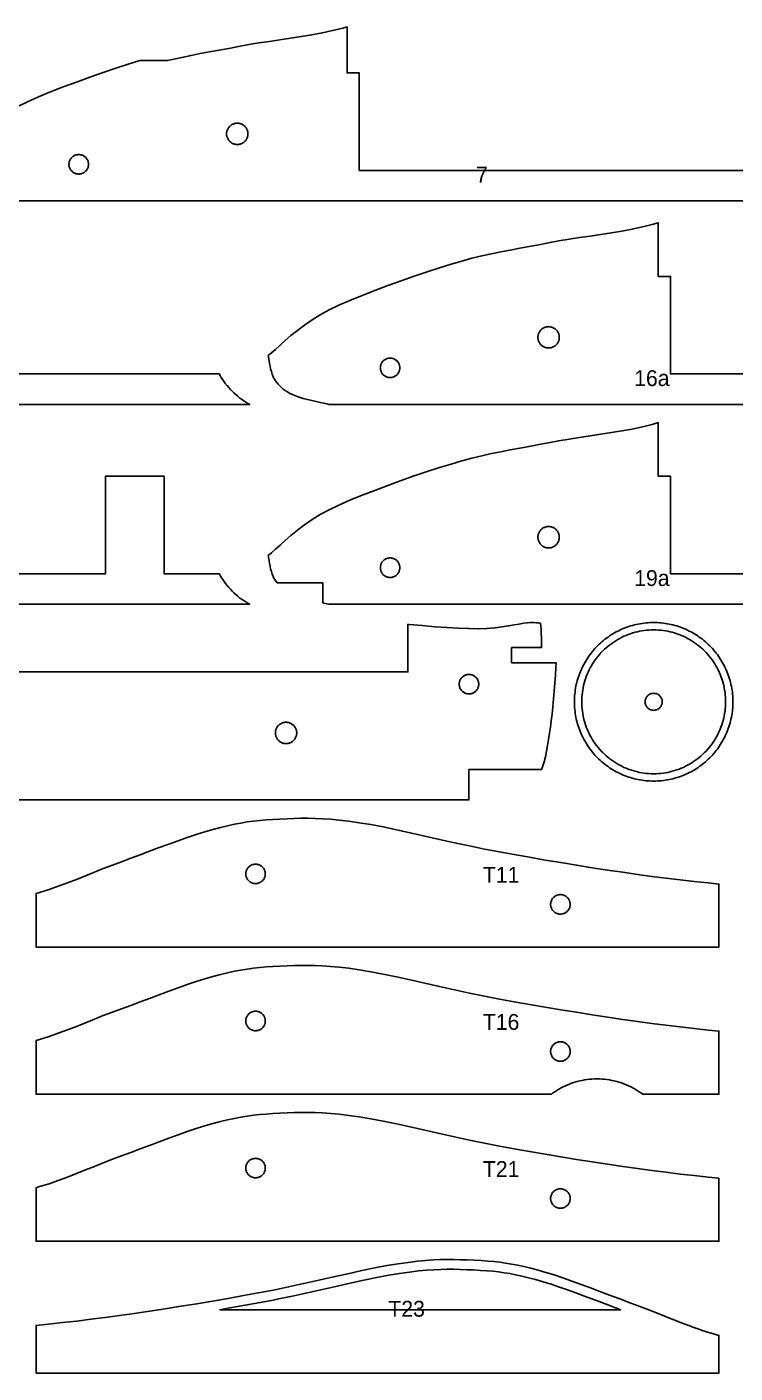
# Model space of a CAD drawing. Header units: metres. Extents: x 6 to 578, y 171 to 394.
# Drawn here: x 119.5 to 235.6, y 171.3 to 392.1 of the extents above; entities that cross this region are included whole.
import ezdxf

# ---------------------------------------------------------------- set-up
doc = ezdxf.new("R2010")
doc.units = ezdxf.units.M
for name, color, linetype in [('CORTAR', 1, 'Continuous'), ('GRABAR', 5, 'Continuous'), ('GRABAR_RELLENO', 5, 'Continuous')]:
    doc.layers.add(name, color=color, linetype=linetype)

msp = doc.modelspace()

# ---------------------------------------------------------------- linework, layer by layer
at = {"layer": 'CORTAR'}
for points in [[(118, 379.1), (119.61, 379.87), (121.42, 380.66), (123.39, 381.47), (125.47, 382.29), (127.62, 383.1), (129.81, 383.89), (131.98, 384.64), (134.1, 385.35), (136.12, 386.01), (138, 386.6), (142.55, 386.6), (143.34, 386.79), (144.89, 387.14), (146.42, 387.45), (147.94, 387.75), (149.47, 388.03), (151.02, 388.31), (151.02, 388.31), (152.6, 388.61), (152.6, 388.61), (154.22, 388.92), (155.88, 389.23), (155.88, 389.23), (157.56, 389.51), (159.27, 389.77), (161, 390.03), (162.74, 390.29), (162.75, 390.29), (164.48, 390.56), (164.49, 390.56), (166.21, 390.85), (166.24, 390.85), (167.93, 391.17), (167.96, 391.17), (169.63, 391.53), (169.66, 391.53), (171.29, 391.93), (171.33, 391.94), (172, 392.13), (172, 384.6), (174, 384.6), (174, 368.6), (234, 368.6), (234.4, 368.6), (254.4, 368.6)], [(294, 363.6), (118, 363.6)], [(309.13, 330.22), (169.06, 330.22), (168.69, 330.31), (168.2, 330.42), (167.61, 330.55), (166.95, 330.69), (166.25, 330.85), (165.54, 331.03), (164.83, 331.21), (164.17, 331.41), (163.57, 331.61), (163.06, 331.82), (162.63, 332.03), (162.24, 332.25), (161.88, 332.48), (161.55, 332.73), (161.25, 332.98), (160.98, 333.24), (160.72, 333.52), (160.49, 333.8), (160.27, 334.1), (160.06, 334.42), (159.88, 334.76), (159.72, 335.16), (159.59, 335.59), (159.47, 336.03), (159.38, 336.48), (159.3, 336.91), (159.23, 337.32), (159.17, 337.68), (159.11, 337.98), (159.06, 338.22), (159.61, 338.66), (160.26, 339.24), (161.01, 339.91), (161.86, 340.68), (162.81, 341.5), (163.86, 342.36), (165.01, 343.23), (166.26, 344.1), (167.61, 344.93), (167.61, 344.93), (169.06, 345.72), (170.68, 346.48), (172.49, 347.28), (174.46, 348.09), (176.54, 348.91), (178.69, 349.72), (180.87, 350.5), (183.04, 351.26), (185.16, 351.97), (187.18, 352.63), (189.06, 353.22), (190.82, 353.73), (192.5, 354.18), (194.13, 354.58), (195.7, 354.93), (197.25, 355.25), (198.78, 355.54), (200.32, 355.83), (201.86, 356.11), (203.44, 356.4), (205.06, 356.72), (206.73, 357.02), (208.43, 357.31), (210.15, 357.57), (211.89, 357.83), (213.63, 358.09), (215.36, 358.36), (217.08, 358.65), (218.78, 358.96), (220.44, 359.32), (222.06, 359.72), (223.06, 360), (223.06, 351.22), (225.06, 351.22), (225.06, 335.22), (285.46, 335.22)], [(72, 335.22), (132, 335.22), (132.4, 335.22), (142, 335.22), (151.04, 335.22), (151.17, 334.97), (151.38, 334.61), (151.61, 334.27), (151.84, 333.93), (152.08, 333.61), (152.34, 333.29), (152.6, 332.97), (152.88, 332.67), (153.16, 332.38), (153.46, 332.09), (153.76, 331.82), (154.07, 331.55), (154.39, 331.3), (154.72, 331.06), (155.06, 330.82), (155.4, 330.6), (155.75, 330.39), (156.06, 330.22), (16, 330.22)], [(309.13, 297.43), (169.06, 297.43), (168.69, 297.52), (168.2, 297.63), (168.06, 297.66), (168.06, 300.93), (160.56, 300.93), (160.49, 301.02), (160.27, 301.32), (160.06, 301.63), (159.88, 301.98), (159.72, 302.38), (159.59, 302.8), (159.47, 303.25), (159.38, 303.69), (159.3, 304.13), (159.23, 304.53), (159.17, 304.9), (159.11, 305.2), (159.06, 305.43), (159.61, 305.88), (160.26, 306.45), (161.01, 307.13), (161.86, 307.89), (162.81, 308.71), (163.86, 309.57), (165.01, 310.44), (166.26, 311.31), (167.61, 312.15), (169.06, 312.93), (169.06, 312.93), (170.68, 313.7), (172.49, 314.5), (174.46, 315.31), (176.54, 316.12), (178.69, 316.93), (180.87, 317.72), (183.04, 318.48), (185.16, 319.19), (187.18, 319.84), (189.06, 320.43), (190.82, 320.95), (192.5, 321.4), (194.13, 321.79), (195.7, 322.14), (197.25, 322.46), (198.78, 322.76), (200.32, 323.04), (201.86, 323.33), (203.44, 323.62), (205.06, 323.93), (206.73, 324.24), (208.43, 324.52), (210.15, 324.79), (211.89, 325.05), (213.63, 325.31), (215.36, 325.58), (217.08, 325.86), (218.78, 326.18), (220.44, 326.53), (222.06, 326.93), (223.06, 327.22), (223.06, 318.43), (225.06, 318.43), (225.06, 302.43), (285.46, 302.43)], [(72, 302.43), (132.4, 302.43), (132.4, 318.43), (142, 318.43), (142, 302.43), (151.04, 302.43), (151.17, 302.18), (151.38, 301.83), (151.61, 301.49), (151.84, 301.15), (152.08, 300.82), (152.34, 300.5), (152.6, 300.19), (152.88, 299.89), (153.16, 299.59), (153.46, 299.31), (153.76, 299.03), (154.07, 298.77), (154.39, 298.51), (154.72, 298.27), (155.06, 298.04), (155.4, 297.82), (155.75, 297.61), (156.06, 297.43), (16, 297.43)], [(70, 286.33), (182, 286.33), (182, 294.15), (182.19, 294.13), (182.21, 294.13), (184.35, 293.93), (184.38, 293.93), (186.43, 293.75), (186.45, 293.75), (188.39, 293.61), (188.42, 293.61), (190.22, 293.5), (190.26, 293.5), (191.89, 293.43), (191.98, 293.43), (193.45, 293.42), (193.56, 293.42), (194.89, 293.46), (195, 293.47), (196.2, 293.57), (196.3, 293.58), (197.38, 293.71), (197.46, 293.72), (198.44, 293.87), (198.5, 293.88), (199.4, 294.04), (199.41, 294.04), (200.22, 294.19), (200.93, 294.31), (201.54, 294.39), (202.09, 294.43), (202.6, 294.43), (203.06, 294.41), (203.44, 294.37), (203.71, 294.33), (203.77, 293.83), (203.82, 293.25), (203.87, 292.62), (203.9, 291.93), (203.91, 291.19), (203.9, 290.39), (203.9, 290.33), (199, 290.33), (199, 287.83), (206.3, 287.83), (206.26, 287.08), (206.19, 285.82), (206.1, 284.52), (206, 283.2), (205.89, 281.9), (205.77, 280.63), (205.64, 279.43), (205.5, 278.33), (205.36, 277.29), (205.21, 276.26), (205.06, 275.25), (204.9, 274.27), (204.72, 273.33), (204.53, 272.43), (204.32, 271.57), (204.08, 270.76), (203.92, 270.33), (192, 270.33), (192, 265.33), (16, 265.33)]]:
    msp.add_lwpolyline(points, dxfattribs=at)
for points in [[(155.39, 375.66), (155.32, 375.75), (155.24, 375.84), (155.15, 375.91), (155.07, 375.99), (154.97, 376.05), (154.88, 376.11), (154.77, 376.17), (154.67, 376.21), (154.56, 376.26), (154.45, 376.29), (154.34, 376.31), (154.23, 376.33), (154.11, 376.34), (154, 376.35), (153.89, 376.34), (153.77, 376.33), (153.66, 376.31), (153.55, 376.29), (153.44, 376.26), (153.33, 376.21), (153.23, 376.17), (153.12, 376.11), (153.03, 376.05), (152.93, 375.99), (152.85, 375.91), (152.76, 375.84), (152.68, 375.75), (152.61, 375.66), (152.54, 375.57), (152.48, 375.47), (152.43, 375.37), (152.38, 375.27), (152.34, 375.16), (152.31, 375.05), (152.28, 374.94), (152.26, 374.83), (152.25, 374.71), (152.25, 374.6), (152.25, 374.48), (152.26, 374.37), (152.28, 374.26), (152.31, 374.15), (152.34, 374.04), (152.38, 373.93), (152.43, 373.82), (152.48, 373.72), (152.54, 373.63), (152.61, 373.53), (152.68, 373.44), (152.76, 373.36), (152.85, 373.28), (152.93, 373.21), (153.03, 373.14), (153.12, 373.08), (153.23, 373.03), (153.33, 372.98), (153.44, 372.94), (153.55, 372.91), (153.66, 372.88), (153.77, 372.86), (153.89, 372.85), (154, 372.85), (154.11, 372.85), (154.23, 372.86), (154.34, 372.88), (154.45, 372.91), (154.56, 372.94), (154.67, 372.98), (154.77, 373.03), (154.88, 373.08), (154.97, 373.14), (155.07, 373.21), (155.15, 373.28), (155.24, 373.36), (155.32, 373.44), (155.39, 373.53), (155.46, 373.63), (155.52, 373.72), (155.57, 373.82), (155.62, 373.93), (155.66, 374.04), (155.69, 374.15), (155.72, 374.26), (155.74, 374.37), (155.75, 374.48), (155.75, 374.6), (155.75, 374.71), (155.74, 374.83), (155.72, 374.94), (155.69, 375.05), (155.66, 375.16), (155.62, 375.27), (155.57, 375.37), (155.52, 375.47), (155.46, 375.57), (155.39, 375.66)], [(129.57, 369.91), (129.55, 370.01), (129.52, 370.11), (129.48, 370.21), (129.43, 370.31), (129.39, 370.4), (129.33, 370.49), (129.27, 370.57), (129.2, 370.65), (129.13, 370.73), (129.05, 370.8), (128.97, 370.87), (128.89, 370.93), (128.8, 370.98), (128.71, 371.03), (128.61, 371.08), (128.51, 371.11), (128.41, 371.14), (128.31, 371.17), (128.21, 371.18), (128.1, 371.19), (128, 371.2), (127.9, 371.19), (127.79, 371.18), (127.69, 371.17), (127.59, 371.14), (127.49, 371.11), (127.39, 371.08), (127.29, 371.03), (127.2, 370.98), (127.11, 370.93), (127.03, 370.87), (126.95, 370.8), (126.87, 370.73), (126.8, 370.65), (126.73, 370.57), (126.67, 370.49), (126.61, 370.4), (126.57, 370.31), (126.52, 370.21), (126.48, 370.11), (126.45, 370.01), (126.43, 369.91), (126.41, 369.81), (126.4, 369.7), (126.4, 369.6), (126.4, 369.49), (126.41, 369.39), (126.43, 369.29), (126.45, 369.18), (126.48, 369.08), (126.52, 368.99), (126.57, 368.89), (126.61, 368.8), (126.67, 368.71), (126.73, 368.62), (126.8, 368.54), (126.87, 368.47), (126.95, 368.4), (127.03, 368.33), (127.11, 368.27), (127.2, 368.21), (127.29, 368.16), (127.39, 368.12), (127.49, 368.08), (127.59, 368.05), (127.69, 368.03), (127.79, 368.01), (127.9, 368), (128, 368), (128.1, 368), (128.21, 368.01), (128.31, 368.03), (128.41, 368.05), (128.51, 368.08), (128.61, 368.12), (128.71, 368.16), (128.8, 368.21), (128.89, 368.27), (128.97, 368.33), (129.05, 368.4), (129.13, 368.47), (129.2, 368.54), (129.27, 368.62), (129.33, 368.71), (129.39, 368.8), (129.43, 368.89), (129.48, 368.99), (129.52, 369.08), (129.55, 369.18), (129.57, 369.29), (129.59, 369.39), (129.6, 369.49), (129.6, 369.6), (129.6, 369.7), (129.59, 369.81), (129.57, 369.91)], [(206.52, 342.19), (206.45, 342.28), (206.38, 342.37), (206.3, 342.45), (206.22, 342.53), (206.13, 342.6), (206.04, 342.67), (205.94, 342.73), (205.84, 342.79), (205.73, 342.83), (205.63, 342.87), (205.52, 342.91), (205.41, 342.93), (205.29, 342.95), (205.18, 342.96), (205.06, 342.97), (204.95, 342.96), (204.84, 342.95), (204.72, 342.93), (204.61, 342.91), (204.5, 342.87), (204.39, 342.83), (204.29, 342.79), (204.19, 342.73), (204.09, 342.67), (204, 342.6), (203.91, 342.53), (203.83, 342.45), (203.75, 342.37), (203.68, 342.28), (203.61, 342.19), (203.55, 342.09), (203.49, 341.99), (203.45, 341.89), (203.41, 341.78), (203.37, 341.67), (203.35, 341.56), (203.33, 341.44), (203.32, 341.33), (203.31, 341.22), (203.32, 341.1), (203.33, 340.99), (203.35, 340.87), (203.37, 340.76), (203.41, 340.65), (203.45, 340.55), (203.49, 340.44), (203.55, 340.34), (203.61, 340.24), (203.68, 340.15), (203.75, 340.06), (203.83, 339.98), (203.91, 339.9), (204, 339.83), (204.09, 339.76), (204.19, 339.7), (204.29, 339.65), (204.39, 339.6), (204.5, 339.56), (204.61, 339.53), (204.72, 339.5), (204.84, 339.48), (204.95, 339.47), (205.06, 339.47), (205.18, 339.47), (205.29, 339.48), (205.41, 339.5), (205.52, 339.53), (205.63, 339.56), (205.73, 339.6), (205.84, 339.65), (205.94, 339.7), (206.04, 339.76), (206.13, 339.83), (206.22, 339.9), (206.3, 339.98), (206.38, 340.06), (206.45, 340.15), (206.52, 340.24), (206.58, 340.34), (206.63, 340.44), (206.68, 340.55), (206.72, 340.65), (206.75, 340.76), (206.78, 340.87), (206.8, 340.99), (206.81, 341.1), (206.81, 341.22), (206.81, 341.33), (206.8, 341.44), (206.78, 341.56), (206.75, 341.67), (206.72, 341.78), (206.68, 341.89), (206.63, 341.99), (206.58, 342.09), (206.52, 342.19)], [(180.65, 336.42), (180.63, 336.53), (180.61, 336.63), (180.58, 336.73), (180.54, 336.83), (180.5, 336.92), (180.45, 337.02), (180.39, 337.1), (180.33, 337.19), (180.27, 337.27), (180.2, 337.35), (180.12, 337.42), (180.04, 337.48), (179.95, 337.55), (179.86, 337.6), (179.77, 337.65), (179.68, 337.69), (179.58, 337.73), (179.48, 337.76), (179.38, 337.78), (179.27, 337.8), (179.17, 337.81), (179.06, 337.82), (178.96, 337.81), (178.86, 337.8), (178.75, 337.78), (178.65, 337.76), (178.55, 337.73), (178.45, 337.69), (178.36, 337.65), (178.26, 337.6), (178.18, 337.55), (178.09, 337.48), (178.01, 337.42), (177.93, 337.35), (177.86, 337.27), (177.79, 337.19), (177.73, 337.1), (177.68, 337.02), (177.63, 336.92), (177.59, 336.83), (177.55, 336.73), (177.52, 336.63), (177.5, 336.53), (177.48, 336.42), (177.47, 336.32), (177.46, 336.22), (177.47, 336.11), (177.48, 336.01), (177.5, 335.9), (177.52, 335.8), (177.55, 335.7), (177.59, 335.6), (177.63, 335.51), (177.68, 335.42), (177.73, 335.33), (177.79, 335.24), (177.86, 335.16), (177.93, 335.08), (178.01, 335.01), (178.09, 334.95), (178.18, 334.89), (178.26, 334.83), (178.36, 334.78), (178.45, 334.74), (178.55, 334.7), (178.65, 334.67), (178.75, 334.65), (178.86, 334.63), (178.96, 334.62), (179.06, 334.62), (179.17, 334.62), (179.27, 334.63), (179.38, 334.65), (179.48, 334.67), (179.58, 334.7), (179.68, 334.74), (179.77, 334.78), (179.86, 334.83), (179.95, 334.89), (180.04, 334.95), (180.12, 335.01), (180.2, 335.08), (180.27, 335.16), (180.33, 335.24), (180.39, 335.33), (180.45, 335.42), (180.5, 335.51), (180.54, 335.6), (180.58, 335.7), (180.61, 335.8), (180.63, 335.9), (180.65, 336.01), (180.66, 336.11), (180.66, 336.22), (180.66, 336.32), (180.65, 336.42)], [(206.45, 309.5), (206.38, 309.59), (206.3, 309.67), (206.22, 309.75), (206.13, 309.82), (206.04, 309.89), (205.94, 309.95), (205.84, 310), (205.73, 310.05), (205.63, 310.09), (205.52, 310.12), (205.41, 310.15), (205.29, 310.17), (205.18, 310.18), (205.06, 310.18), (204.95, 310.18), (204.84, 310.17), (204.72, 310.15), (204.61, 310.12), (204.5, 310.09), (204.39, 310.05), (204.29, 310), (204.19, 309.95), (204.09, 309.89), (204, 309.82), (203.91, 309.75), (203.83, 309.67), (203.75, 309.59), (203.68, 309.5), (203.61, 309.4), (203.55, 309.31), (203.49, 309.21), (203.45, 309.1), (203.41, 308.99), (203.37, 308.88), (203.35, 308.77), (203.33, 308.66), (203.32, 308.55), (203.31, 308.43), (203.32, 308.32), (203.33, 308.2), (203.35, 308.09), (203.37, 307.98), (203.41, 307.87), (203.45, 307.76), (203.49, 307.66), (203.55, 307.56), (203.61, 307.46), (203.68, 307.37), (203.75, 307.28), (203.83, 307.19), (203.91, 307.12), (204, 307.04), (204.09, 306.98), (204.19, 306.92), (204.29, 306.86), (204.39, 306.81), (204.5, 306.77), (204.61, 306.74), (204.72, 306.71), (204.84, 306.7), (204.95, 306.68), (205.06, 306.68), (205.18, 306.68), (205.29, 306.7), (205.41, 306.71), (205.52, 306.74), (205.63, 306.77), (205.73, 306.81), (205.84, 306.86), (205.94, 306.92), (206.04, 306.98), (206.13, 307.04), (206.22, 307.12), (206.3, 307.19), (206.38, 307.28), (206.45, 307.37), (206.52, 307.46), (206.58, 307.56), (206.63, 307.66), (206.68, 307.76), (206.72, 307.87), (206.75, 307.98), (206.78, 308.09), (206.8, 308.2), (206.81, 308.32), (206.81, 308.43), (206.81, 308.55), (206.8, 308.66), (206.78, 308.77), (206.75, 308.88), (206.72, 308.99), (206.68, 309.1), (206.63, 309.21), (206.58, 309.31), (206.52, 309.4), (206.45, 309.5)], [(180.63, 303.74), (180.61, 303.85), (180.58, 303.95), (180.54, 304.04), (180.5, 304.14), (180.45, 304.23), (180.39, 304.32), (180.33, 304.41), (180.27, 304.49), (180.2, 304.56), (180.12, 304.63), (180.04, 304.7), (179.95, 304.76), (179.86, 304.82), (179.77, 304.87), (179.68, 304.91), (179.58, 304.95), (179.48, 304.98), (179.38, 305), (179.27, 305.02), (179.17, 305.03), (179.06, 305.03), (178.96, 305.03), (178.86, 305.02), (178.75, 305), (178.65, 304.98), (178.55, 304.95), (178.45, 304.91), (178.36, 304.87), (178.26, 304.82), (178.18, 304.76), (178.09, 304.7), (178.01, 304.63), (177.93, 304.56), (177.86, 304.49), (177.79, 304.41), (177.73, 304.32), (177.68, 304.23), (177.63, 304.14), (177.59, 304.04), (177.55, 303.95), (177.52, 303.85), (177.5, 303.74), (177.48, 303.64), (177.47, 303.54), (177.46, 303.43), (177.47, 303.33), (177.48, 303.22), (177.5, 303.12), (177.52, 303.02), (177.55, 302.92), (177.59, 302.82), (177.63, 302.72), (177.68, 302.63), (177.73, 302.54), (177.79, 302.46), (177.86, 302.38), (177.93, 302.3), (178.01, 302.23), (178.09, 302.16), (178.18, 302.1), (178.26, 302.05), (178.36, 302), (178.45, 301.95), (178.55, 301.92), (178.65, 301.89), (178.75, 301.86), (178.86, 301.84), (178.96, 301.83), (179.06, 301.83), (179.17, 301.83), (179.27, 301.84), (179.38, 301.86), (179.48, 301.89), (179.58, 301.92), (179.68, 301.95), (179.77, 302), (179.86, 302.05), (179.95, 302.1), (180.04, 302.16), (180.12, 302.23), (180.2, 302.3), (180.27, 302.38), (180.33, 302.46), (180.39, 302.54), (180.45, 302.63), (180.5, 302.72), (180.54, 302.82), (180.58, 302.92), (180.61, 303.02), (180.63, 303.12), (180.65, 303.22), (180.66, 303.33), (180.66, 303.43), (180.66, 303.54), (180.65, 303.64), (180.63, 303.74)], [(235.29, 281.11), (235.28, 280.79), (235.26, 280.47), (235.24, 280.16), (235.2, 279.84), (235.16, 279.52), (235.11, 279.21), (235.05, 278.9), (234.98, 278.58), (234.91, 278.27), (234.83, 277.96), (234.74, 277.66), (234.64, 277.35), (234.54, 277.05), (234.43, 276.75), (234.31, 276.46), (234.18, 276.16), (234.05, 275.87), (233.91, 275.59), (233.76, 275.3), (233.61, 275.02), (233.45, 274.75), (233.28, 274.48), (233.11, 274.21), (232.93, 273.95), (232.74, 273.69), (232.55, 273.43), (232.35, 273.18), (232.14, 272.94), (231.93, 272.7), (231.71, 272.47), (231.49, 272.24), (231.26, 272.02), (231.03, 271.8), (230.79, 271.59), (230.55, 271.38), (230.3, 271.18), (230.04, 270.99), (229.78, 270.8), (229.52, 270.62), (229.25, 270.45), (228.98, 270.28), (228.71, 270.12), (228.43, 269.97), (228.14, 269.82), (227.86, 269.68), (227.57, 269.55), (227.27, 269.42), (226.98, 269.3), (226.68, 269.19), (226.38, 269.09), (226.07, 268.99), (225.77, 268.9), (225.46, 268.82), (225.15, 268.75), (224.83, 268.68), (224.52, 268.62), (224.21, 268.57), (223.89, 268.53), (223.57, 268.49), (223.25, 268.47), (222.94, 268.45), (222.62, 268.44), (222.3, 268.43), (221.98, 268.44), (221.66, 268.45), (221.34, 268.47), (221.02, 268.49), (220.71, 268.53), (220.39, 268.57), (220.08, 268.62), (219.76, 268.68), (219.45, 268.75), (219.14, 268.82), (218.83, 268.9), (218.52, 268.99), (218.22, 269.09), (217.92, 269.19), (217.62, 269.3), (217.32, 269.42), (217.03, 269.55), (216.74, 269.68), (216.45, 269.82), (216.17, 269.97), (215.89, 270.12), (215.62, 270.28), (215.34, 270.45), (215.08, 270.62), (214.81, 270.8), (214.55, 270.99), (214.3, 271.18), (214.05, 271.38), (213.81, 271.59), (213.57, 271.8), (213.33, 272.02), (213.11, 272.24), (212.88, 272.47), (212.67, 272.7), (212.45, 272.94), (212.25, 273.18), (212.05, 273.43), (211.86, 273.69), (211.67, 273.95), (211.49, 274.21), (211.32, 274.48), (211.15, 274.75), (210.99, 275.02), (210.83, 275.3), (210.69, 275.59), (210.55, 275.87), (210.41, 276.16), (210.29, 276.46), (210.17, 276.75), (210.06, 277.05), (209.95, 277.35), (209.86, 277.66), (209.77, 277.96), (209.69, 278.27), (209.61, 278.58), (209.55, 278.9), (209.49, 279.21), (209.44, 279.52), (209.4, 279.84), (209.36, 280.16), (209.33, 280.47), (209.31, 280.79), (209.3, 281.11), (209.3, 281.43), (209.3, 281.75), (209.31, 282.07), (209.33, 282.39), (209.36, 282.71), (209.4, 283.02), (209.44, 283.34), (209.49, 283.65), (209.55, 283.97), (209.61, 284.28), (209.69, 284.59), (209.77, 284.9), (209.86, 285.2), (209.95, 285.51), (210.06, 285.81), (210.17, 286.11), (210.29, 286.41), (210.41, 286.7), (210.55, 286.99), (210.69, 287.28), (210.83, 287.56), (210.99, 287.84), (211.15, 288.11), (211.32, 288.39), (211.49, 288.65), (211.67, 288.92), (211.86, 289.18), (212.05, 289.43), (212.25, 289.68), (212.45, 289.92), (212.67, 290.16), (212.88, 290.4), (213.11, 290.62), (213.33, 290.85), (213.57, 291.06), (213.81, 291.27), (214.05, 291.48), (214.3, 291.68), (214.55, 291.87), (214.81, 292.06), (215.08, 292.24), (215.34, 292.41), (215.62, 292.58), (215.89, 292.74), (216.17, 292.9), (216.45, 293.04), (216.74, 293.18), (217.03, 293.32), (217.32, 293.44), (217.62, 293.56), (217.92, 293.67), (218.22, 293.78), (218.52, 293.87), (218.83, 293.96), (219.14, 294.04), (219.45, 294.12), (219.76, 294.18), (220.08, 294.24), (220.39, 294.29), (220.71, 294.33), (221.02, 294.37), (221.34, 294.4), (221.66, 294.42), (221.98, 294.43), (222.3, 294.43), (222.62, 294.43), (222.94, 294.42), (223.25, 294.4), (223.57, 294.37), (223.89, 294.33), (224.21, 294.29), (224.52, 294.24), (224.83, 294.18), (225.15, 294.12), (225.46, 294.04), (225.77, 293.96), (226.07, 293.87), (226.38, 293.78), (226.68, 293.67), (226.98, 293.56), (227.27, 293.44), (227.57, 293.32), (227.86, 293.18), (228.14, 293.04), (228.43, 292.9), (228.71, 292.74), (228.98, 292.58), (229.25, 292.41), (229.52, 292.24), (229.78, 292.06), (230.04, 291.87), (230.3, 291.68), (230.55, 291.48), (230.79, 291.27), (231.03, 291.06), (231.26, 290.85), (231.49, 290.62), (231.71, 290.4), (231.93, 290.16), (232.14, 289.92), (232.35, 289.68), (232.55, 289.43), (232.74, 289.18), (232.93, 288.92), (233.11, 288.65), (233.28, 288.39), (233.45, 288.11), (233.61, 287.84), (233.76, 287.56), (233.91, 287.28), (234.05, 286.99), (234.18, 286.7), (234.31, 286.41), (234.43, 286.11), (234.54, 285.81), (234.64, 285.51), (234.74, 285.2), (234.83, 284.9), (234.91, 284.59), (234.98, 284.28), (235.05, 283.97), (235.11, 283.65), (235.16, 283.34), (235.2, 283.02), (235.24, 282.71), (235.26, 282.39), (235.28, 282.07), (235.29, 281.75), (235.3, 281.43), (235.29, 281.11)], [(193.59, 284.54), (193.57, 284.64), (193.55, 284.74), (193.52, 284.84), (193.48, 284.94), (193.43, 285.04), (193.39, 285.13), (193.33, 285.22), (193.27, 285.3), (193.2, 285.38), (193.13, 285.46), (193.05, 285.53), (192.97, 285.6), (192.89, 285.66), (192.8, 285.71), (192.71, 285.76), (192.61, 285.81), (192.51, 285.84), (192.41, 285.87), (192.31, 285.9), (192.21, 285.92), (192.1, 285.93), (192, 285.93), (191.9, 285.93), (191.79, 285.92), (191.69, 285.9), (191.59, 285.87), (191.49, 285.84), (191.39, 285.81), (191.29, 285.76), (191.2, 285.71), (191.11, 285.66), (191.03, 285.6), (190.95, 285.53), (190.87, 285.46), (190.8, 285.38), (190.73, 285.3), (190.67, 285.22), (190.61, 285.13), (190.57, 285.04), (190.52, 284.94), (190.48, 284.84), (190.45, 284.74), (190.43, 284.64), (190.41, 284.54), (190.4, 284.43), (190.4, 284.33), (190.4, 284.22), (190.41, 284.12), (190.43, 284.02), (190.45, 283.92), (190.48, 283.81), (190.52, 283.72), (190.57, 283.62), (190.61, 283.53), (190.67, 283.44), (190.73, 283.36), (190.8, 283.27), (190.87, 283.2), (190.95, 283.13), (191.03, 283.06), (191.11, 283), (191.2, 282.94), (191.29, 282.89), (191.39, 282.85), (191.49, 282.81), (191.59, 282.78), (191.69, 282.76), (191.79, 282.74), (191.9, 282.73), (192, 282.73), (192.1, 282.73), (192.21, 282.74), (192.31, 282.76), (192.41, 282.78), (192.51, 282.81), (192.61, 282.85), (192.71, 282.89), (192.8, 282.94), (192.89, 283), (192.97, 283.06), (193.05, 283.13), (193.13, 283.2), (193.2, 283.27), (193.27, 283.36), (193.33, 283.44), (193.39, 283.53), (193.43, 283.62), (193.48, 283.72), (193.52, 283.81), (193.55, 283.92), (193.57, 284.02), (193.59, 284.12), (193.6, 284.22), (193.6, 284.33), (193.6, 284.43), (193.59, 284.54)], [(223.69, 281.57), (223.67, 281.7), (223.64, 281.84), (223.59, 281.97), (223.53, 282.09), (223.46, 282.21), (223.38, 282.32), (223.29, 282.42), (223.19, 282.51), (223.08, 282.6), (222.96, 282.67), (222.83, 282.72), (222.7, 282.77), (222.57, 282.8), (222.44, 282.82), (222.3, 282.83), (222.16, 282.82), (222.03, 282.8), (221.89, 282.77), (221.76, 282.72), (221.64, 282.67), (221.52, 282.6), (221.41, 282.51), (221.31, 282.42), (221.22, 282.32), (221.13, 282.21), (221.06, 282.09), (221.01, 281.97), (220.96, 281.84), (220.93, 281.7), (220.91, 281.57), (220.9, 281.43), (220.91, 281.29), (220.93, 281.16), (220.96, 281.02), (221.01, 280.9), (221.06, 280.77), (221.13, 280.65), (221.22, 280.54), (221.31, 280.44), (221.41, 280.35), (221.52, 280.27), (221.64, 280.2), (221.76, 280.14), (221.89, 280.09), (222.03, 280.06), (222.16, 280.04), (222.3, 280.03), (222.44, 280.04), (222.57, 280.06), (222.7, 280.09), (222.83, 280.14), (222.96, 280.2), (223.08, 280.27), (223.19, 280.35), (223.29, 280.44), (223.38, 280.54), (223.46, 280.65), (223.53, 280.77), (223.59, 280.9), (223.64, 281.02), (223.67, 281.16), (223.69, 281.29), (223.7, 281.43), (223.69, 281.57)], [(163.52, 277.2), (163.46, 277.3), (163.39, 277.39), (163.32, 277.48), (163.24, 277.57), (163.15, 277.65), (163.07, 277.72), (162.97, 277.78), (162.88, 277.84), (162.77, 277.9), (162.67, 277.95), (162.56, 277.99), (162.45, 278.02), (162.34, 278.05), (162.23, 278.06), (162.11, 278.08), (162, 278.08), (161.89, 278.08), (161.77, 278.06), (161.66, 278.05), (161.55, 278.02), (161.44, 277.99), (161.33, 277.95), (161.23, 277.9), (161.12, 277.84), (161.03, 277.78), (160.93, 277.72), (160.85, 277.65), (160.76, 277.57), (160.68, 277.48), (160.61, 277.39), (160.54, 277.3), (160.48, 277.2), (160.43, 277.1), (160.38, 277), (160.34, 276.89), (160.31, 276.78), (160.28, 276.67), (160.26, 276.56), (160.25, 276.44), (160.25, 276.33), (160.25, 276.21), (160.26, 276.1), (160.28, 275.99), (160.31, 275.88), (160.34, 275.77), (160.38, 275.66), (160.43, 275.56), (160.48, 275.45), (160.54, 275.36), (160.61, 275.26), (160.68, 275.18), (160.76, 275.09), (160.85, 275.01), (160.93, 274.94), (161.03, 274.87), (161.12, 274.81), (161.23, 274.76), (161.33, 274.71), (161.44, 274.67), (161.55, 274.64), (161.66, 274.61), (161.77, 274.59), (161.89, 274.58), (162, 274.58), (162.11, 274.58), (162.23, 274.59), (162.34, 274.61), (162.45, 274.64), (162.56, 274.67), (162.67, 274.71), (162.77, 274.76), (162.88, 274.81), (162.97, 274.87), (163.07, 274.94), (163.15, 275.01), (163.24, 275.09), (163.32, 275.18), (163.39, 275.26), (163.46, 275.36), (163.52, 275.45), (163.57, 275.56), (163.62, 275.66), (163.66, 275.77), (163.69, 275.88), (163.72, 275.99), (163.74, 276.1), (163.75, 276.21), (163.75, 276.33), (163.75, 276.44), (163.74, 276.56), (163.72, 276.67), (163.69, 276.78), (163.66, 276.89), (163.62, 277), (163.57, 277.1), (163.52, 277.2)], [(124.65, 251.17), (126.14, 251.73), (127.62, 252.31), (129.1, 252.9), (130.56, 253.49), (132.03, 254.07), (133.51, 254.65), (135, 255.2), (136.52, 255.76), (138.06, 256.33), (139.63, 256.92), (141.19, 257.51), (142.75, 258.09), (144.29, 258.65), (145.79, 259.18), (147.26, 259.68), (148.66, 260.12), (150, 260.5), (151.25, 260.83), (152.42, 261.11), (153.53, 261.35), (154.59, 261.55), (155.62, 261.72), (156.65, 261.86), (157.68, 261.97), (158.74, 262.07), (159.84, 262.14), (161, 262.2), (162.17, 262.25), (163.31, 262.3), (164.44, 262.32), (165.58, 262.33), (166.75, 262.31), (167.98, 262.25), (169.3, 262.16), (170.73, 262.03), (172.29, 261.84), (174, 261.6), (175.89, 261.29), (177.93, 260.9), (180.1, 260.45), (182.38, 259.95), (184.75, 259.41), (187.18, 258.87), (189.64, 258.32), (192.11, 257.78), (194.57, 257.27), (197, 256.8), (199.44, 256.36), (201.94, 255.92), (204.48, 255.48), (207.05, 255.05), (209.62, 254.63), (212.19, 254.22), (214.73, 253.83), (217.22, 253.46), (219.65, 253.12), (222, 252.8), (224.31, 252.51), (226.63, 252.23), (228.94, 251.96), (231.22, 251.71), (233, 251.53), (233, 241.2), (203.4, 241.2), (203.4, 241.21), (183.4, 241.21), (183, 241.21), (123, 241.21), (123, 241.2), (121, 241.2), (121, 249.99), (121.58, 250.15), (123.13, 250.65), (124.65, 251.17)], [(158.59, 253.41), (158.57, 253.51), (158.55, 253.62), (158.52, 253.72), (158.48, 253.81), (158.43, 253.91), (158.39, 254), (158.33, 254.09), (158.27, 254.18), (158.2, 254.26), (158.13, 254.33), (158.05, 254.41), (157.97, 254.47), (157.89, 254.53), (157.8, 254.59), (157.71, 254.64), (157.61, 254.68), (157.51, 254.72), (157.41, 254.75), (157.31, 254.77), (157.21, 254.79), (157.1, 254.8), (157, 254.8), (156.9, 254.8), (156.79, 254.79), (156.69, 254.77), (156.59, 254.75), (156.49, 254.72), (156.39, 254.68), (156.29, 254.64), (156.2, 254.59), (156.11, 254.53), (156.03, 254.47), (155.95, 254.41), (155.87, 254.33), (155.8, 254.26), (155.73, 254.18), (155.67, 254.09), (155.61, 254), (155.57, 253.91), (155.52, 253.81), (155.48, 253.72), (155.45, 253.62), (155.43, 253.51), (155.41, 253.41), (155.4, 253.31), (155.4, 253.2), (155.4, 253.1), (155.41, 252.99), (155.43, 252.89), (155.45, 252.79), (155.48, 252.69), (155.52, 252.59), (155.57, 252.49), (155.61, 252.4), (155.67, 252.31), (155.73, 252.23), (155.8, 252.15), (155.87, 252.07), (155.95, 252), (156.03, 251.93), (156.11, 251.87), (156.2, 251.82), (156.29, 251.77), (156.39, 251.72), (156.49, 251.69), (156.59, 251.66), (156.69, 251.63), (156.79, 251.62), (156.9, 251.61), (157, 251.6), (157.1, 251.61), (157.21, 251.62), (157.31, 251.63), (157.41, 251.66), (157.51, 251.69), (157.61, 251.72), (157.71, 251.77), (157.8, 251.82), (157.89, 251.87), (157.97, 251.93), (158.05, 252), (158.13, 252.07), (158.2, 252.15), (158.27, 252.23), (158.33, 252.31), (158.39, 252.4), (158.43, 252.49), (158.48, 252.59), (158.52, 252.69), (158.55, 252.79), (158.57, 252.89), (158.59, 252.99), (158.6, 253.1), (158.6, 253.2), (158.6, 253.31), (158.59, 253.41)], [(208.6, 248.31), (208.59, 248.41), (208.57, 248.51), (208.55, 248.62), (208.52, 248.72), (208.48, 248.81), (208.43, 248.91), (208.39, 249), (208.33, 249.09), (208.27, 249.18), (208.2, 249.26), (208.13, 249.33), (208.05, 249.41), (207.97, 249.47), (207.89, 249.53), (207.8, 249.59), (207.71, 249.64), (207.61, 249.68), (207.51, 249.72), (207.41, 249.75), (207.31, 249.77), (207.21, 249.79), (207.1, 249.8), (207, 249.8), (206.9, 249.8), (206.79, 249.79), (206.69, 249.77), (206.59, 249.75), (206.49, 249.72), (206.39, 249.68), (206.29, 249.64), (206.2, 249.59), (206.11, 249.53), (206.03, 249.47), (205.95, 249.41), (205.87, 249.33), (205.8, 249.26), (205.73, 249.18), (205.67, 249.09), (205.61, 249), (205.57, 248.91), (205.52, 248.81), (205.48, 248.72), (205.45, 248.62), (205.43, 248.51), (205.41, 248.41), (205.4, 248.31), (205.4, 248.2), (205.4, 248.1), (205.41, 247.99), (205.43, 247.89), (205.45, 247.79), (205.48, 247.69), (205.52, 247.59), (205.57, 247.49), (205.61, 247.4), (205.67, 247.31), (205.73, 247.23), (205.8, 247.15), (205.87, 247.07), (205.95, 247), (206.03, 246.93), (206.11, 246.87), (206.2, 246.82), (206.29, 246.77), (206.39, 246.72), (206.49, 246.69), (206.59, 246.66), (206.69, 246.63), (206.79, 246.62), (206.9, 246.61), (207, 246.6), (207.1, 246.61), (207.21, 246.62), (207.31, 246.63), (207.41, 246.66), (207.51, 246.69), (207.61, 246.72), (207.71, 246.77), (207.8, 246.82), (207.89, 246.87), (207.97, 246.93), (208.05, 247), (208.13, 247.07), (208.2, 247.15), (208.27, 247.23), (208.33, 247.31), (208.39, 247.4), (208.43, 247.49), (208.48, 247.59), (208.52, 247.69), (208.55, 247.79), (208.57, 247.89), (208.59, 247.99), (208.6, 248.1), (208.6, 248.2), (208.6, 248.31)], [(124.65, 227.05), (126.14, 227.6), (127.62, 228.18), (129.1, 228.77), (130.56, 229.36), (132.03, 229.95), (133.51, 230.52), (135, 231.07), (136.52, 231.63), (138.06, 232.21), (139.63, 232.79), (141.19, 233.38), (142.75, 233.96), (144.29, 234.52), (145.79, 235.06), (147.26, 235.55), (148.66, 235.99), (150, 236.37), (151.25, 236.7), (152.42, 236.98), (153.53, 237.22), (154.59, 237.42), (155.62, 237.59), (156.65, 237.73), (157.68, 237.85), (158.74, 237.94), (159.84, 238.01), (161, 238.07), (162.17, 238.13), (163.31, 238.17), (164.44, 238.2), (165.58, 238.2), (166.75, 238.18), (167.98, 238.13), (169.3, 238.04), (170.73, 237.9), (172.29, 237.72), (174, 237.47), (175.89, 237.16), (177.93, 236.77), (180.1, 236.32), (182.38, 235.82), (184.75, 235.29), (187.18, 234.74), (189.64, 234.19), (192.11, 233.65), (194.57, 233.14), (197, 232.67), (199.44, 232.23), (201.94, 231.79), (204.48, 231.35), (207.05, 230.92), (209.62, 230.5), (212.19, 230.09), (214.73, 229.7), (217.22, 229.33), (219.65, 228.99), (222, 228.67), (224.31, 228.38), (226.63, 228.1), (228.94, 227.83), (231.22, 227.59), (233, 227.41), (233, 217.08), (233, 217.07), (220.5, 217.07), (220.28, 217.24), (219.94, 217.47), (219.6, 217.69), (219.25, 217.9), (218.89, 218.1), (218.53, 218.29), (218.16, 218.46), (217.78, 218.62), (217.4, 218.77), (217.02, 218.91), (216.63, 219.04), (216.24, 219.15), (215.84, 219.25), (215.44, 219.33), (215.04, 219.41), (214.63, 219.47), (214.23, 219.51), (213.82, 219.55), (213.41, 219.57), (213, 219.57), (212.59, 219.57), (212.18, 219.55), (211.77, 219.51), (211.37, 219.47), (210.96, 219.41), (210.56, 219.33), (210.16, 219.25), (209.76, 219.15), (209.37, 219.04), (208.98, 218.91), (208.6, 218.77), (208.22, 218.62), (207.84, 218.46), (207.47, 218.29), (207.11, 218.1), (206.75, 217.9), (206.4, 217.69), (206.06, 217.47), (205.72, 217.24), (205.52, 217.08), (193, 217.08), (193, 217.07), (183.4, 217.07), (183.4, 217.08), (123, 217.08), (123, 217.07), (121, 217.07), (121, 225.86), (121.58, 226.02), (123.13, 226.52), (124.65, 227.05)], [(158.59, 229.28), (158.57, 229.39), (158.55, 229.49), (158.52, 229.59), (158.48, 229.69), (158.43, 229.78), (158.39, 229.87), (158.33, 229.96), (158.27, 230.05), (158.2, 230.13), (158.13, 230.21), (158.05, 230.28), (157.97, 230.34), (157.89, 230.41), (157.8, 230.46), (157.71, 230.51), (157.61, 230.55), (157.51, 230.59), (157.41, 230.62), (157.31, 230.64), (157.21, 230.66), (157.1, 230.67), (157, 230.67), (156.9, 230.67), (156.79, 230.66), (156.69, 230.64), (156.59, 230.62), (156.49, 230.59), (156.39, 230.55), (156.29, 230.51), (156.2, 230.46), (156.11, 230.41), (156.03, 230.34), (155.95, 230.28), (155.87, 230.21), (155.8, 230.13), (155.73, 230.05), (155.67, 229.96), (155.61, 229.87), (155.57, 229.78), (155.52, 229.69), (155.48, 229.59), (155.45, 229.49), (155.43, 229.39), (155.41, 229.28), (155.4, 229.18), (155.4, 229.07), (155.4, 228.97), (155.41, 228.87), (155.43, 228.76), (155.45, 228.66), (155.48, 228.56), (155.52, 228.46), (155.57, 228.37), (155.61, 228.27), (155.67, 228.19), (155.73, 228.1), (155.8, 228.02), (155.87, 227.94), (155.95, 227.87), (156.03, 227.81), (156.11, 227.74), (156.2, 227.69), (156.29, 227.64), (156.39, 227.6), (156.49, 227.56), (156.59, 227.53), (156.69, 227.51), (156.79, 227.49), (156.9, 227.48), (157, 227.47), (157.1, 227.48), (157.21, 227.49), (157.31, 227.51), (157.41, 227.53), (157.51, 227.56), (157.61, 227.6), (157.71, 227.64), (157.8, 227.69), (157.89, 227.74), (157.97, 227.81), (158.05, 227.87), (158.13, 227.94), (158.2, 228.02), (158.27, 228.1), (158.33, 228.19), (158.39, 228.27), (158.43, 228.37), (158.48, 228.46), (158.52, 228.56), (158.55, 228.66), (158.57, 228.76), (158.59, 228.87), (158.6, 228.97), (158.6, 229.07), (158.6, 229.18), (158.59, 229.28)], [(208.6, 224.18), (208.59, 224.28), (208.57, 224.39), (208.55, 224.49), (208.52, 224.59), (208.48, 224.69), (208.43, 224.78), (208.39, 224.87), (208.33, 224.96), (208.27, 225.05), (208.2, 225.13), (208.13, 225.21), (208.05, 225.28), (207.97, 225.34), (207.89, 225.41), (207.8, 225.46), (207.71, 225.51), (207.61, 225.55), (207.51, 225.59), (207.41, 225.62), (207.31, 225.64), (207.21, 225.66), (207.1, 225.67), (207, 225.67), (206.9, 225.67), (206.79, 225.66), (206.69, 225.64), (206.59, 225.62), (206.49, 225.59), (206.39, 225.55), (206.29, 225.51), (206.2, 225.46), (206.11, 225.41), (206.03, 225.34), (205.95, 225.28), (205.87, 225.21), (205.8, 225.13), (205.73, 225.05), (205.67, 224.96), (205.61, 224.87), (205.57, 224.78), (205.52, 224.69), (205.48, 224.59), (205.45, 224.49), (205.43, 224.39), (205.41, 224.28), (205.4, 224.18), (205.4, 224.07), (205.4, 223.97), (205.41, 223.87), (205.43, 223.76), (205.45, 223.66), (205.48, 223.56), (205.52, 223.46), (205.57, 223.37), (205.61, 223.27), (205.67, 223.19), (205.73, 223.1), (205.8, 223.02), (205.87, 222.94), (205.95, 222.87), (206.03, 222.81), (206.11, 222.74), (206.2, 222.69), (206.29, 222.64), (206.39, 222.6), (206.49, 222.56), (206.59, 222.53), (206.69, 222.51), (206.79, 222.49), (206.9, 222.48), (207, 222.47), (207.1, 222.48), (207.21, 222.49), (207.31, 222.51), (207.41, 222.53), (207.51, 222.56), (207.61, 222.6), (207.71, 222.64), (207.8, 222.69), (207.89, 222.74), (207.97, 222.81), (208.05, 222.87), (208.13, 222.94), (208.2, 223.02), (208.27, 223.1), (208.33, 223.19), (208.39, 223.27), (208.43, 223.37), (208.48, 223.46), (208.52, 223.56), (208.55, 223.66), (208.57, 223.76), (208.59, 223.87), (208.6, 223.97), (208.6, 224.07), (208.6, 224.18)], [(124.65, 202.92), (126.14, 203.48), (127.62, 204.05), (129.1, 204.64), (130.56, 205.23), (132.03, 205.82), (133.51, 206.39), (135, 206.95), (136.52, 207.5), (138.06, 208.08), (139.63, 208.67), (141.19, 209.25), (142.75, 209.84), (144.29, 210.4), (145.79, 210.93), (147.26, 211.42), (148.66, 211.86), (150, 212.25), (151.25, 212.57), (152.42, 212.85), (153.53, 213.09), (154.59, 213.3), (155.62, 213.47), (156.65, 213.61), (157.68, 213.72), (158.74, 213.81), (159.84, 213.89), (161, 213.95), (162.17, 214), (163.31, 214.04), (164.44, 214.07), (165.58, 214.07), (166.75, 214.05), (167.98, 214), (169.3, 213.91), (170.73, 213.77), (172.29, 213.59), (174, 213.35), (175.89, 213.03), (177.93, 212.64), (180.1, 212.19), (182.38, 211.69), (184.75, 211.16), (187.18, 210.61), (189.64, 210.06), (192.11, 209.52), (194.57, 209.01), (197, 208.55), (199.44, 208.11), (201.94, 207.66), (204.48, 207.23), (207.05, 206.79), (209.62, 206.37), (212.19, 205.97), (214.73, 205.58), (217.22, 205.21), (219.65, 204.86), (222, 204.55), (224.31, 204.25), (226.63, 203.97), (228.94, 203.71), (231.22, 203.46), (233, 203.28), (233, 192.95), (121, 192.95), (121, 201.73), (121.58, 201.9), (123.13, 202.39), (124.65, 202.92)], [(158.59, 205.16), (158.57, 205.26), (158.55, 205.36), (158.52, 205.46), (158.48, 205.56), (158.43, 205.66), (158.39, 205.75), (158.33, 205.84), (158.27, 205.92), (158.2, 206), (158.13, 206.08), (158.05, 206.15), (157.97, 206.22), (157.89, 206.28), (157.8, 206.33), (157.71, 206.38), (157.61, 206.43), (157.51, 206.46), (157.41, 206.49), (157.31, 206.52), (157.21, 206.53), (157.1, 206.54), (157, 206.55), (156.9, 206.54), (156.79, 206.53), (156.69, 206.52), (156.59, 206.49), (156.49, 206.46), (156.39, 206.43), (156.29, 206.38), (156.2, 206.33), (156.11, 206.28), (156.03, 206.22), (155.95, 206.15), (155.87, 206.08), (155.8, 206), (155.73, 205.92), (155.67, 205.84), (155.61, 205.75), (155.57, 205.66), (155.52, 205.56), (155.48, 205.46), (155.45, 205.36), (155.43, 205.26), (155.41, 205.16), (155.4, 205.05), (155.4, 204.95), (155.4, 204.84), (155.41, 204.74), (155.43, 204.64), (155.45, 204.53), (155.48, 204.43), (155.52, 204.34), (155.57, 204.24), (155.61, 204.15), (155.67, 204.06), (155.73, 203.97), (155.8, 203.89), (155.87, 203.82), (155.95, 203.74), (156.03, 203.68), (156.11, 203.62), (156.2, 203.56), (156.29, 203.51), (156.39, 203.47), (156.49, 203.43), (156.59, 203.4), (156.69, 203.38), (156.79, 203.36), (156.9, 203.35), (157, 203.35), (157.1, 203.35), (157.21, 203.36), (157.31, 203.38), (157.41, 203.4), (157.51, 203.43), (157.61, 203.47), (157.71, 203.51), (157.8, 203.56), (157.89, 203.62), (157.97, 203.68), (158.05, 203.74), (158.13, 203.82), (158.2, 203.89), (158.27, 203.97), (158.33, 204.06), (158.39, 204.15), (158.43, 204.24), (158.48, 204.34), (158.52, 204.43), (158.55, 204.53), (158.57, 204.64), (158.59, 204.74), (158.6, 204.84), (158.6, 204.95), (158.6, 205.05), (158.59, 205.16)], [(208.6, 200.05), (208.59, 200.16), (208.57, 200.26), (208.55, 200.36), (208.52, 200.46), (208.48, 200.56), (208.43, 200.66), (208.39, 200.75), (208.33, 200.84), (208.27, 200.92), (208.2, 201), (208.13, 201.08), (208.05, 201.15), (207.97, 201.22), (207.89, 201.28), (207.8, 201.33), (207.71, 201.38), (207.61, 201.43), (207.51, 201.46), (207.41, 201.49), (207.31, 201.52), (207.21, 201.53), (207.1, 201.54), (207, 201.55), (206.9, 201.54), (206.79, 201.53), (206.69, 201.52), (206.59, 201.49), (206.49, 201.46), (206.39, 201.43), (206.29, 201.38), (206.2, 201.33), (206.11, 201.28), (206.03, 201.22), (205.95, 201.15), (205.87, 201.08), (205.8, 201), (205.73, 200.92), (205.67, 200.84), (205.61, 200.75), (205.57, 200.66), (205.52, 200.56), (205.48, 200.46), (205.45, 200.36), (205.43, 200.26), (205.41, 200.16), (205.4, 200.05), (205.4, 199.95), (205.4, 199.84), (205.41, 199.74), (205.43, 199.64), (205.45, 199.53), (205.48, 199.43), (205.52, 199.34), (205.57, 199.24), (205.61, 199.15), (205.67, 199.06), (205.73, 198.97), (205.8, 198.89), (205.87, 198.82), (205.95, 198.74), (206.03, 198.68), (206.11, 198.62), (206.2, 198.56), (206.29, 198.51), (206.39, 198.47), (206.49, 198.43), (206.59, 198.4), (206.69, 198.38), (206.79, 198.36), (206.9, 198.35), (207, 198.35), (207.1, 198.35), (207.21, 198.36), (207.31, 198.38), (207.41, 198.4), (207.51, 198.43), (207.61, 198.47), (207.71, 198.51), (207.8, 198.56), (207.89, 198.62), (207.97, 198.68), (208.05, 198.74), (208.13, 198.82), (208.2, 198.89), (208.27, 198.97), (208.33, 199.06), (208.39, 199.15), (208.43, 199.24), (208.48, 199.34), (208.52, 199.43), (208.55, 199.53), (208.57, 199.64), (208.59, 199.74), (208.6, 199.84), (208.6, 199.95), (208.6, 200.05)], [(231.74, 177.87), (231.66, 177.89), (230.11, 178.38), (230.05, 178.4), (228.53, 178.93), (228.48, 178.95), (226.98, 179.51), (226.95, 179.52), (225.47, 180.1), (225.45, 180.11), (223.98, 180.69), (223.97, 180.7), (222.51, 181.29), (221.05, 181.87), (219.6, 182.43), (218.14, 182.97), (216.62, 183.53), (216.61, 183.53), (215.06, 184.11), (215.06, 184.11), (213.49, 184.7), (211.93, 185.29), (210.39, 185.86), (208.87, 186.42), (207.39, 186.94), (205.97, 187.42), (204.62, 187.84), (203.34, 188.21), (202.14, 188.52), (201.02, 188.79), (199.97, 189.02), (198.97, 189.21), (198, 189.37), (197.05, 189.5), (196.07, 189.61), (195.07, 189.69), (194.01, 189.76), (192.88, 189.82), (191.72, 189.87), (190.61, 189.92), (189.53, 189.94), (188.44, 189.95), (187.33, 189.93), (186.16, 189.88), (184.9, 189.79), (183.54, 189.66), (182.04, 189.48), (180.38, 189.25), (178.55, 188.95), (176.56, 188.56), (174.42, 188.12), (172.16, 187.62), (169.8, 187.09), (167.38, 186.55), (167.37, 186.54), (164.91, 185.99), (164.89, 185.99), (162.42, 185.45), (162.39, 185.45), (159.93, 184.94), (159.9, 184.93), (157.47, 184.47), (157.45, 184.46), (155.01, 184.02), (155, 184.02), (152.5, 183.58), (152.49, 183.57), (149.95, 183.14), (149.94, 183.13), (147.37, 182.7), (147.36, 182.7), (144.78, 182.28), (144.77, 182.28), (142.2, 181.87), (142.19, 181.87), (139.65, 181.48), (139.63, 181.48), (137.14, 181.11), (137.13, 181.1), (134.7, 180.76), (134.68, 180.76), (132.33, 180.44), (132.32, 180.44), (130, 180.15), (129.99, 180.14), (127.67, 179.86), (127.65, 179.86), (125.35, 179.6), (125.33, 179.59), (123.05, 179.35), (123.04, 179.35), (121, 179.14), (121, 171.32), (233, 171.32), (233, 177.51), (231.74, 177.87)]]:
    msp.add_lwpolyline(points, close=True, dxfattribs=at)
at = {"layer": 'GRABAR_RELLENO'}
for points in [[(234.1, 281.43), (234.09, 281.05), (234.07, 280.66), (234.04, 280.27), (234, 279.89), (233.94, 279.51), (233.87, 279.13), (233.79, 278.75), (233.7, 278.38), (233.59, 278.01), (233.47, 277.64), (233.34, 277.27), (233.2, 276.92), (233.05, 276.56), (232.88, 276.21), (232.71, 275.87), (232.52, 275.53), (232.32, 275.2), (232.11, 274.88), (231.89, 274.56), (231.66, 274.25), (231.42, 273.95), (231.17, 273.65), (230.91, 273.36), (230.64, 273.09), (230.36, 272.82), (230.08, 272.56), (229.78, 272.31), (229.48, 272.07), (229.17, 271.84), (228.85, 271.62), (228.53, 271.41), (228.2, 271.21), (227.86, 271.02), (227.52, 270.85), (227.17, 270.68), (226.81, 270.53), (226.46, 270.39), (226.09, 270.26), (225.72, 270.14), (225.35, 270.03), (224.98, 269.94), (224.6, 269.86), (224.22, 269.79), (223.84, 269.73), (223.46, 269.69), (223.07, 269.66), (222.68, 269.64), (222.3, 269.63), (221.91, 269.64), (221.53, 269.66), (221.14, 269.69), (220.76, 269.73), (220.38, 269.79), (220, 269.86), (219.62, 269.94), (219.24, 270.03), (218.87, 270.14), (218.51, 270.26), (218.14, 270.39), (217.78, 270.53), (217.43, 270.68), (217.08, 270.85), (216.74, 271.02), (216.4, 271.21), (216.07, 271.41), (215.74, 271.62), (215.43, 271.84), (215.12, 272.07), (214.81, 272.31), (214.52, 272.56), (214.23, 272.82), (213.95, 273.09), (213.69, 273.36), (213.43, 273.65), (213.18, 273.95), (212.94, 274.25), (212.71, 274.56), (212.49, 274.88), (212.28, 275.2), (212.08, 275.53), (211.89, 275.87), (211.72, 276.21), (211.55, 276.56), (211.4, 276.92), (211.25, 277.27), (211.12, 277.64), (211.01, 278.01), (210.9, 278.38), (210.81, 278.75), (210.73, 279.13), (210.66, 279.51), (210.6, 279.89), (210.56, 280.27), (210.52, 280.66), (210.5, 281.05), (210.5, 281.43), (210.5, 281.82), (210.52, 282.2), (210.56, 282.59), (210.6, 282.97), (210.66, 283.35), (210.73, 283.73), (210.81, 284.11), (210.9, 284.49), (211.01, 284.86), (211.12, 285.22), (211.25, 285.59), (211.4, 285.95), (211.55, 286.3), (211.72, 286.65), (211.89, 286.99), (212.08, 287.33), (212.28, 287.66), (212.49, 287.99), (212.71, 288.3), (212.94, 288.61), (213.18, 288.92), (213.43, 289.21), (213.69, 289.5), (213.95, 289.78), (214.23, 290.04), (214.52, 290.3), (214.81, 290.55), (215.12, 290.79), (215.43, 291.02), (215.74, 291.24), (216.07, 291.45), (216.4, 291.65), (216.74, 291.84), (217.08, 292.01), (217.43, 292.18), (217.78, 292.33), (218.14, 292.47), (218.51, 292.6), (218.87, 292.72), (219.24, 292.83), (219.62, 292.92), (220, 293), (220.38, 293.07), (220.76, 293.13), (221.14, 293.17), (221.53, 293.21), (221.91, 293.22), (222.3, 293.23), (222.68, 293.22), (223.07, 293.21), (223.46, 293.17), (223.84, 293.13), (224.22, 293.07), (224.6, 293), (224.98, 292.92), (225.35, 292.83), (225.72, 292.72), (226.09, 292.6), (226.46, 292.47), (226.81, 292.33), (227.17, 292.18), (227.52, 292.01), (227.86, 291.84), (228.2, 291.65), (228.53, 291.45), (228.85, 291.24), (229.17, 291.02), (229.48, 290.79), (229.78, 290.55), (230.08, 290.3), (230.36, 290.04), (230.64, 289.78), (230.91, 289.5), (231.17, 289.21), (231.42, 288.92), (231.66, 288.61), (231.89, 288.3), (232.11, 287.99), (232.32, 287.66), (232.52, 287.33), (232.71, 286.99), (232.88, 286.65), (233.05, 286.3), (233.2, 285.95), (233.34, 285.59), (233.47, 285.22), (233.59, 284.86), (233.7, 284.49), (233.79, 284.11), (233.87, 283.73), (233.94, 283.35), (234, 282.97), (234.04, 282.59), (234.07, 282.2), (234.09, 281.82), (234.1, 281.43)], [(216.91, 181.72), (216.08, 182.02), (216.07, 182.03), (216.06, 182.03), (216.05, 182.03), (214.5, 182.61), (214.5, 182.61), (214.49, 182.61), (214.49, 182.61), (212.93, 183.2), (211.37, 183.79), (209.83, 184.36), (208.33, 184.91), (206.87, 185.43), (205.47, 185.9), (204.16, 186.31), (202.92, 186.67), (201.75, 186.97), (200.66, 187.23), (199.65, 187.45), (198.69, 187.63), (197.77, 187.78), (196.85, 187.91), (195.92, 188.01), (194.95, 188.1), (193.92, 188.17), (192.8, 188.23), (191.66, 188.28), (190.56, 188.32), (189.5, 188.34), (188.45, 188.35), (187.38, 188.33), (186.25, 188.28), (185.03, 188.2), (183.71, 188.07), (182.24, 187.89), (180.62, 187.67), (178.84, 187.37), (176.87, 187), (174.75, 186.55), (172.5, 186.06), (170.15, 185.53), (167.73, 184.99), (167.73, 184.99), (167.72, 184.98), (167.72, 184.98), (165.26, 184.43), (165.25, 184.43), (165.24, 184.43), (165.23, 184.43), (162.76, 183.89), (162.75, 183.89), (162.73, 183.88), (162.72, 183.88), (160.26, 183.37), (160.25, 183.37), (160.21, 183.36), (160.2, 183.36), (157.77, 182.89), (157.77, 182.89), (157.74, 182.89), (157.73, 182.89), (155.29, 182.44), (155.29, 182.44), (155.28, 182.44), (155.28, 182.44), (152.78, 182), (152.77, 182), (152.76, 182), (152.76, 182), (151.16, 181.72), (216.91, 181.72)]]:
    msp.add_lwpolyline(points, close=True, dxfattribs=at)

# ---------------------------------------------------------------- texts
at = {"layer": 'GRABAR'}
for s, p in [('7', (193.15, 366.6)), ('16a', (219.1, 333.22)), ('19a', (219.1, 300.43)), ('T11', (194.28, 251.75)), ('T16', (194.28, 227.62)), ('T21', (194.28, 203.49)), ('T23', (178.78, 180.57))]:
    msp.add_text(s, height=2.6, dxfattribs=at).set_placement(p)

doc.saveas('drawing.dxf')
